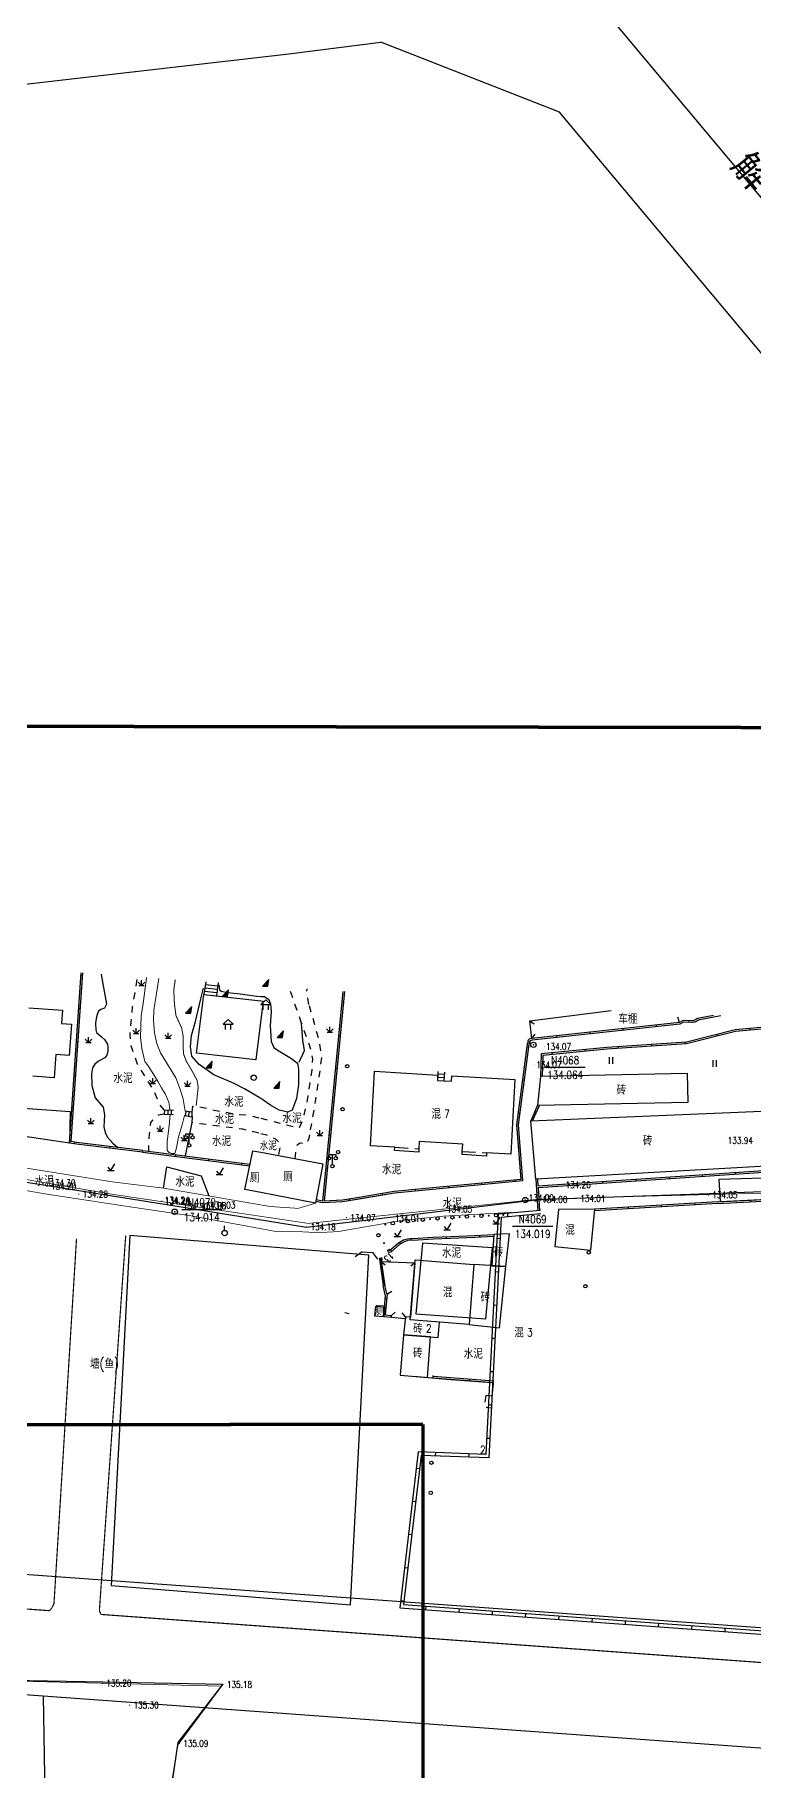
# Model space of a CAD drawing. Extents: x 529262 to 576451, y 2694391 to 2717535.
# Drawn here: x 566081.1 to 566188.9, y 2710121.1 to 2710381.3 of the extents above; entities that cross this region are included whole.
import ezdxf
from ezdxf.enums import TextEntityAlignment as Align
from ezdxf.xclip import XClip

# ---------------------------------------------------------------- set-up
doc = ezdxf.new("R2010")
doc.units = 0
doc.header["$XCLIPFRAME"] = 0
for name, pattern in [('X0', [4, 3, -1]), ('X2', [10, 8, -2]), ('X3', [5, 4, -1]), ('X5', [3, 2, -1]), ('X6', [2, 1, -1])]:
    doc.linetypes.add(name, pattern=pattern)
for name, color, linetype in [('a红线图', 1, 'Continuous'), ('DLDW', 8, 'Continuous'), ('DLSS', 4, 'Continuous'), ('DMTZ', 8, 'Continuous'), ('GCD', 8, 'Continuous'), ('JMD', 8, 'Continuous'), ('KZD', 8, 'Continuous'), ('PP-COM', 7, 'Continuous'), ('RD-中线', 40, 'Continuous'), ('RD-红线', 7, 'Continuous'), ('RD-路名', 7, 'Continuous'), ('ZBTZ', 8, 'Continuous'), ('ZJ', 7, 'Continuous'), ('污水管径标注_W10-', 202, 'Continuous')]:
    doc.layers.add(name, color=color, linetype=linetype)
doc.layers.add('SXSS', color=5, linetype='Continuous', lineweight=0)
doc.styles.add('HZ', font='rs.shx', dxfattribs={"width": 0.8, "bigfont": 'hztxt.shx'})
doc.styles.add('romanc', font='romanc.shx', dxfattribs={"width": 0.8})
doc.styles.add('黑体', font='simhei.ttf')
doc.linetypes.add('10421', pattern='A,2,[150,AAA.SHX,S=0.5,R=0,X=0,Y=0.5],1e-11', length=2)
doc.linetypes.add('10422', pattern='A,0.75,[150,AAA.SHX,S=0.5,R=0,X=0,Y=0.5],1.5,[177,AAA.SHX,S=1,R=0,X=0,Y=0.4],0.75', length=3)
doc.linetypes.add('1161', pattern='A,0,[149,AAA.SHX,S=0.15,R=0,X=0,Y=0],-1.6', length=1.6)

# ---------------------------------------------------------------- blocks, each defined once
blk = doc.blocks.new('A$C19FD0107')
at = {"layer": 'RD-中线', "color": 8}
blk.add_lwpolyline([(-4615.53, 15735.43), (-4686.29, 15821.14, 0.001837), (-4687.7, 15822.84), (-4840.2, 16004.84)], format="xyb", dxfattribs=at)
at = {"layer": 'RD-中线', "color": 8, "linetype": 'Continuous', "flags": 128}
for points in [[(-6335.34, 15847.56, -0.022733), (-6280.83, 15846.02), (-5863.74, 15815.18, 0.013451), (-5702.53, 15807.61), (-5575.3, 15805.07, -0.027271), (-5520.95, 15801.01, -0.00117), (-5519.09, 15800.76), (-5286.59, 15769.48, 0.015336), (-5256.09, 15766.32), (-4915.64, 15741.63)], [(-4915.64, 15741.63), (-4680.01, 15724.54, -0.06919), (-4464.53, 15678.48), (-4107.28, 15548.59, 0.074087), (-4020.64, 15530.95), (-3764.95, 15517.41)], [(-4490.73, 14139.44, 0), (-4490.29, 14139.42)], [(-3818.25, 14086.17, 0), (-3817.74, 14086.17)]]:
    blk.add_lwpolyline(points, format="xyb", dxfattribs=at)
at = {"layer": 'RD-中线', "color": 8, "flags": 128}
blk.add_lwpolyline([(-4915.64, 15741.63), (-4910.45, 15430.53)], dxfattribs=at)
at = {"layer": 'RD-红线', "color": 8}
blk.add_lwpolyline([(-5243.86, 15948.21), (-5165.02, 15956.7), (-5034.74, 15970.76), (-4966.39, 15978.09), (-4924.91, 15982.56), (-4878.77, 15987.87), (-4864.97, 15989.61)], dxfattribs=at)
for points in [[(-4838.21, 15979.12), (-4864.97, 15989.61, 0.255128)], [(-4650.3, 15753.99), (-4675.61, 15784.64), (-4697.86, 15811.6, 0.001837), (-4699.2, 15813.21), (-4838.21, 15979.12)]]:
    blk.add_lwpolyline(points, format="xyb", dxfattribs=at)
at = {"layer": 'RD-红线', "color": 8, "flags": 128}
blk.add_lwpolyline([(-5250.33, 15783.95), (-4657.05, 15740.92)], dxfattribs=at)
blk = doc.blocks.new('GC200')
at = {"linetype": 'Continuous', "const_width": 0.2, "flags": 128}
blk.add_lwpolyline([(-0.1, 0, 1), (0.1, 0, 1)], format="xyb", close=True, dxfattribs=at)
blk = doc.blocks.new('gc201')
blk.add_lwpolyline([(-0.8, 0), (0.8, 0), (1.06, 2)], close=True)
blk.add_solid([(-0.8, 0), (0.8, 0), (1.06, 2)])
blk = doc.blocks.new('gc097')
at = {"color": 8}
for p, q in [((-1, 2.9), (-1, 3.5)), ((-1, 3.5), (1, 3.5)), ((0, 0.5), (0, 3.5)), ((1, 3.5), (1, 2.9))]:
    blk.add_line(p, q, dxfattribs=at)
for centre in [(-1, 2.4), (0, 0), (1, 2.4)]:
    blk.add_circle(centre, 0.5, dxfattribs=at)
blk = doc.blocks.new('gc122')
at = {"color": 8}
blk.add_circle((0, 0), 0.8, dxfattribs=at)
blk = doc.blocks.new('gc100')
for p, q in [((0, 3), (-1.5, 1.6)), ((-1.5, 1.6), (1.5, 1.6)), ((-0.8, 0), (-0.8, 1.6)), ((0, 3), (1.5, 1.6)), ((0.8, 0), (0.8, 1.6))]:
    blk.add_line(p, q)
blk = doc.blocks.new('gc123')
at = {"color": 8}
for p, q in [((-1, 0), (1, 0)), ((0, 0), (-0.8, 1)), ((0, 0), (1.2, 2))]:
    blk.add_line(p, q, dxfattribs=at)
blk = doc.blocks.new('gc125')
at = {"color": 8}
blk.add_line((0, 0.8), (0, 2.2), dxfattribs=at)
blk.add_circle((0, 0), 0.8, dxfattribs=at)
blk = doc.blocks.new('gc124')
at = {"color": 8}
for p, q in [((-1, 1), (0, 0)), ((-0.8, 0), (0.8, 0)), ((0, 0), (0, 1.6)), ((0, 0), (1, 1))]:
    blk.add_line(p, q, dxfattribs=at)
blk = doc.blocks.new('gc170')
at = {"color": 8, "linetype": 'Continuous'}
blk.add_circle((0, 0), 0.5, dxfattribs=at)
blk = doc.blocks.new('gc002')
at = {"color": 8, "const_width": 1}
blk.add_lwpolyline([(-0.5, 0), (0.5, 0)], dxfattribs=at)
blk = doc.blocks.new('gc121')
at = {"color": 8}
for p, q in [((-0.5, -1), (-0.5, 1)), ((0.5, -1), (0.5, 1))]:
    blk.add_line(p, q, dxfattribs=at)
blk = doc.blocks.new('gc117')
at = {"color": 8}
blk.add_circle((0, 0), 0.8, dxfattribs=at)
blk.add_point((0, 0), dxfattribs=at)

msp = doc.modelspace()

# ---------------------------------------------------------------- linework, layer by layer
at = {"const_width": 0.5}
for points in [[(565672.321, 2710278.301), (565672.585, 2709559.658), (565998.518, 2709559.806), (565998.431, 2709633.053), (566244.06, 2709633.048), (566244.009, 2710277.359), (565672.321, 2710278.301)], [(566139.325, 2710172.956), (565986.518, 2710172.842), (565986.681, 2709601.261), (566518.586, 2709601.552), (566518.485, 2709673.527), (566764.333, 2709673.513), (566764.12, 2710112.127), (566139.363, 2710109.398), (566139.316, 2710172.956)]]:
    msp.add_lwpolyline(points, dxfattribs=at)
at = {"layer": 'a红线图', "color": 8, "linetype": 'Continuous', "lineweight": 0, "const_width": 0.1, "elevation": 1, "flags": 128}
msp.add_lwpolyline([(566000.908, 2710136.495), (566004.142, 2710168.333), (565999.754, 2710195.167), (565987.232, 2710226.233), (565993.544, 2710226.136), (566014.189, 2710221.915), (566053.548, 2710214.159), (566092.868, 2710207.435), (566122.131, 2710203.09), (566156.665, 2710206.72), (566172.43, 2710207.167), (566212.383, 2710208.175)], dxfattribs=at)
msp.add_lwpolyline([(566000.908, 2710136.495), (566004.142, 2710168.333), (565999.754, 2710195.167), (565987.232, 2710226.233), (565993.544, 2710226.136), (566014.189, 2710221.915), (566053.548, 2710214.159), (566092.868, 2710207.435), (566122.131, 2710203.09), (566156.665, 2710206.72), (566172.43, 2710207.167), (566212.383, 2710208.175)], dxfattribs=at)
at = {"layer": 'a红线图', "color": 8, "linetype": 'Continuous', "lineweight": 0, "flags": 128}
msp.add_lwpolyline([(566002.192, 2710136.326), (566109.082, 2710133.706), (566102.533, 2710124.92), (566100.925, 2710114.792), (566103.162, 2710098.867), (566102.215, 2710078.564), (566102.717, 2710046.58), (566103.542, 2710024.38), (566098.749, 2709996.517), (566091.062, 2709979.95), (566088.689, 2709969.605), (566093.614, 2709951.357), (566100.107, 2709923.223), (566100.107, 2709923.223), (566100.107, 2709923.223), (566095.932, 2709922.206), (566095.932, 2709922.206), (566081.847, 2709912.554), (566085.668, 2709714.381)], dxfattribs=at)
msp.add_lwpolyline([(566002.192, 2710136.326), (566109.082, 2710133.706), (566102.533, 2710124.92), (566100.925, 2710114.792), (566103.162, 2710098.867), (566102.215, 2710078.564), (566102.717, 2710046.58), (566103.542, 2710024.38), (566098.749, 2709996.517), (566091.062, 2709979.95), (566088.689, 2709969.605), (566093.614, 2709951.357), (566100.107, 2709923.223), (566100.107, 2709923.223), (566100.107, 2709923.223), (566095.932, 2709922.206), (566095.932, 2709922.206), (566081.847, 2709912.554), (566085.668, 2709714.381)], dxfattribs=at)
at = {"layer": 'DLDW', "color": 252, "linetype": 'Continuous', "elevation": 141.241, "flags": 128}
for points in [[(566114.998, 2710233.656), (566114.256, 2710227.615), (566105.374, 2710228.611), (566106.457, 2710237.434), (566114.998, 2710236.476)], [(566114.998, 2710236.476), (566115.339, 2710236.438), (566114.998, 2710233.656)]]:
    msp.add_lwpolyline(points, dxfattribs=at)
at = {"layer": 'DLDW', "color": 252, "linetype": 'Continuous', "flags": 128}
for points in [[(566114.998, 2710207.705), (566112.62, 2710208.162), (566113.784, 2710213.979), (566114.998, 2710213.752)], [(566114.998, 2710213.752), (566124.301, 2710212.008), (566123.217, 2710206.124), (566114.998, 2710207.705)]]:
    msp.add_lwpolyline(points, dxfattribs=at)
msp.add_lwpolyline([(566133.451, 2710189.077), (566132.123, 2710189.19), (566132.249, 2710190.684), (566133.578, 2710190.572)], close=True, dxfattribs=at)
at = {"layer": 'DLSS', "linetype": 'Continuous'}
for p, q in [((566130.2, 2710198.833), (566129.154, 2710198.094)), ((566130.2, 2710198.833), (566131.732, 2710198.735)), ((566131.732, 2710198.735), (566132.521, 2710197.727))]:
    msp.add_line(p, q, dxfattribs=at)
at = {"layer": 'DLSS', "linetype": 'X6', "flags": 128}
for points in [[(566100.578, 2710220.067), (566099.85, 2710220.904), (566098.873, 2710223.239), (566097.834, 2710224.818), (566096.997, 2710226.147), (566096.513, 2710226.973), (566095.549, 2710229.695), (566095.397, 2710231.367), (566095.776, 2710235.614), (566096.313, 2710238.565), (566096.445, 2710239.666), (566096.411, 2710240.072)], [(566100.519, 2710219.485), (566099.654, 2710219.342), (566098.99, 2710218.869), (566098.446, 2710218.23), (566098.256, 2710216.48), (566098.138, 2710214.8), (566098.158, 2710213.918)], [(566120.167, 2710212.783), (566120.361, 2710214.533), (566120.523, 2710214.921), (566120.902, 2710215.184), (566121.62, 2710215.102), (566121.94, 2710215.145), (566122.236, 2710215.866), (566122.464, 2710217.107)]]:
    msp.add_lwpolyline(points, dxfattribs=at)
at = {"layer": 'DLSS', "linetype": 'X3', "const_width": 0.15, "elevation": 133.783, "flags": 128}
msp.add_lwpolyline([(566102.175, 2710239.662), (566101.953, 2710238.115), (566102.043, 2710235.999), (566102.287, 2710234.216), (566103.135, 2710232.385), (566103.352, 2710231.199), (566103.389, 2710228.572), (566103.822, 2710227.419), (566104.719, 2710225.899), (566105.454, 2710224.529), (566105.61, 2710223.54), (566105.311, 2710220.726)], dxfattribs=at)
at = {"layer": 'DLSS', "linetype": 'X6', "flags": 128}
for points, elevation in [([(566121.116, 2710233.135), (566119.561, 2710237.594), (566119.211, 2710238.45)], 134.081), ([(566122.227, 2710235.94), (566121.929, 2710237.909), (566121.947, 2710238.256)], 134.128), ([(566122.464, 2710217.107), (566122.957, 2710219.826), (566123.402, 2710222.568), (566123.904, 2710225.967), (566124.156, 2710228.186), (566123.805, 2710230.319), (566122.694, 2710234.375), (566122.227, 2710235.94)], 133.988), ([(566114.998, 2710218.867), (566120.772, 2710217.407), (566121.398, 2710218.874), (566122.014, 2710221.56), (566122.697, 2710226.057), (566122.782, 2710227.738), (566122.559, 2710229.071), (566121.116, 2710233.135)], 133.775), ([(566104.7, 2710219.084), (566104.672, 2710218.241), (566112.272, 2710217.259), (566114.998, 2710216.594)], 133.731), ([(566104.719, 2710219.755), (566104.818, 2710220.674), (566105.311, 2710220.726), (566108.014, 2710220.09), (566109.674, 2710219.779), (566111.3, 2710219.465), (566113.261, 2710219.306), (566114.998, 2710218.867)], 133.775), ([(566114.998, 2710216.594), (566115.873, 2710216.381), (566117.187, 2710215.777), (566117.769, 2710215.263), (566117.876, 2710214.66), (566117.648, 2710213.255)], 133.731)]:
    msp.add_lwpolyline(points, dxfattribs=dict(at, elevation=elevation))
at = {"layer": 'DLSS', "linetype": 'X2', "const_width": 0.1, "elevation": 134.075, "flags": 128}
for points in [[(566100.418, 2710208.374), (566092.798, 2710209.313), (566073.486, 2710212.391), (566045.519, 2710217.739)], [(566100.418, 2710208.374), (566107.215, 2710207.207), (566114.998, 2710205.866)], [(566114.998, 2710205.866), (566116.459, 2710205.614), (566120.593, 2710205.344), (566123.217, 2710206.124)]]:
    msp.add_lwpolyline(points, dxfattribs=at)
at = {"layer": 'DLSS', "linetype": 'Continuous', "flags": 128}
for points, const_width, elevation in [([(566114.998, 2710202.296), (566112.236, 2710202.809), (566104.603, 2710204.212), (566094.47, 2710205.714), (566082.773, 2710207.498), (566074.953, 2710208.851), (566060.57, 2710211.214)], 0.1, 133.979), ([(566130.192, 2710202.491), (566133.887, 2710203.131), (566135.991, 2710203.518), (566142.431, 2710204.178), (566152.635, 2710204.743)], 0.1, 133.895), ([(566130.192, 2710202.491), (566126.629, 2710201.865), (566123.564, 2710201.703), (566121.179, 2710201.832), (566117.062, 2710201.912), (566114.998, 2710202.296)], 0.1, 133.979), ([(566091.013, 2710144.453), (566296.997, 2710129.457)], 0.175, 135.402)]:
    msp.add_lwpolyline(points, dxfattribs=dict(at, const_width=const_width, elevation=elevation))
at = {"layer": 'DLSS', "linetype": 'X0', "const_width": 0.175, "flags": 128}
for points in [[(566083.268, 2710145.017), (566083.633, 2710145.395), (566083.981, 2710146.077), (566087.36, 2710200.805)], [(566091.013, 2710144.453), (566090.791, 2710145.031), (566094.737, 2710201.263)]]:
    msp.add_lwpolyline(points, dxfattribs=at)
at = {"layer": 'DLSS', "linetype": 'X0', "const_width": 0.175, "elevation": 135.402, "flags": 128}
msp.add_lwpolyline([(566002.393, 2710154.909), (566004.373, 2710150.761), (566083.268, 2710145.017)], dxfattribs=at)
at = {"layer": 'DMTZ', "linetype": '10422', "flags": 128}
for points, elevation in [([(566091.056, 2710240.427), (566091.869, 2710235.972), (566091.535, 2710235.377), (566091.027, 2710235.181), (566090.654, 2710234.903), (566090.404, 2710234.281), (566090.24, 2710233.511), (566090.221, 2710233.126), (566090.259, 2710232.128), (566090.375, 2710231.699), (566091.12, 2710231.079), (566091.546, 2710230.652), (566091.99, 2710229.976), (566092.062, 2710229.486), (566092.035, 2710228.849), (566091.922, 2710228.327), (566091.614, 2710227.913), (566090.68, 2710227.402), (566090.12, 2710226.953), (566089.77, 2710226.414), (566089.603, 2710225.537), (566089.641, 2710223.79), (566090.164, 2710221.925), (566091.37, 2710220.505), (566091.567, 2710219.373), (566091.459, 2710217.585), (566091.638, 2710216.736), (566091.978, 2710216.06), (566092.784, 2710215.132), (566093.543, 2710214.482)], 134.488), ([(566091.045, 2710240.453), (566091.056, 2710240.427)], 134.502), ([(566149.725, 2710177.148), (566149.93, 2710179.094), (566149.748, 2710179.166), (566148.28, 2710179.285), (566142.866, 2710179.701), (566137.958, 2710180.11)], 133.679)]:
    msp.add_lwpolyline(points, dxfattribs=dict(at, elevation=elevation))
at = {"layer": 'DMTZ', "linetype": '10422'}
for points in [[(566114.998, 2710221.812), (566112.536, 2710223.294), (566111.007, 2710224.057), (566107.95, 2710225.355), (566105.734, 2710226.92), (566104.661, 2710228.192), (566104.47, 2710229.566), (566104.623, 2710231.284), (566105.196, 2710233.384), (566106.007, 2710236.758), (566106.407, 2710238.386)], [(566108.717, 2710238.867), (566108.815, 2710238.129), (566109.076, 2710237.901), (566110.004, 2710237.734), (566111.925, 2710237.512), (566114.409, 2710237.168), (566114.998, 2710237.129)], [(566114.998, 2710237.129), (566115.555, 2710237.092), (566116.205, 2710236.672), (566116.473, 2710235.985), (566116.551, 2710234.868), (566116.398, 2710232.692), (566116.551, 2710230.363), (566116.971, 2710229.485), (566117.621, 2710229.027), (566119.606, 2710227.836), (566120.523, 2710227.111), (566120.638, 2710226.233), (566120.638, 2710223.943), (566120.332, 2710221.843), (566119.682, 2710220.049), (566119.033, 2710219.782), (566117.772, 2710220.049), (566116.472, 2710220.812), (566115.326, 2710221.614), (566114.998, 2710221.812)]]:
    msp.add_lwpolyline(points, dxfattribs=at)
at = {"layer": 'DMTZ', "linetype": '10422', "flags": 128}
msp.add_lwpolyline([(566184.025, 2710234.213), (566180.625, 2710233.56), (566180.52, 2710233.517), (566180.402, 2710233.437), (566180.26, 2710233.341), (566180.225, 2710233.318), (566180.095, 2710233.287), (566179.95, 2710233.252), (566179.772, 2710233.21), (566179.745, 2710233.208), (566179.591, 2710233.216), (566178.424, 2710233.269), (566177.873, 2710232.987), (566155.706, 2710230.573), (566155.383, 2710230.472), (566155.35, 2710230.445), (566155.37, 2710230.37), (566155.222, 2710229.913), (566153.608, 2710217.853), (566154.262, 2710209.47), (566135.06, 2710207.643), (566127.256, 2710206.312), (566124.243, 2710206.178), (566123.26, 2710206.359)], dxfattribs=at)
at = {"layer": 'JMD', "linetype": 'Continuous'}
for p, q in [((566088.293, 2710240.289), (566088.044, 2710240.306)), ((566106.74, 2710239.337), (566106.457, 2710237.434)), ((566106.457, 2710237.434), (566108.409, 2710237.215)), ((566106.53, 2710237.929), (566108.475, 2710237.719)), ((566106.604, 2710238.423), (566108.542, 2710238.223)), ((566106.677, 2710238.918), (566108.609, 2710238.727)), ((566108.409, 2710237.215), (566108.671, 2710239.2)), ((566087.95, 2710235.301), (566087.7, 2710235.318)), ((566127.133, 2710236.291), (566127.382, 2710236.267)), ((566155.365, 2710233.491), (566155.992, 2710232.995)), ((566155.655, 2710230.819), (566156.156, 2710231.443)), ((566164.346, 2710231.766), (566164.373, 2710231.517)), ((566169.317, 2710232.307), (566169.344, 2710232.058)), ((566174.287, 2710232.848), (566174.314, 2710232.6)), ((566177.801, 2710233.231), (566177.571, 2710233.997)), ((566179.195, 2710233.484), (566179.184, 2710233.234)), ((566183.447, 2710231.433), (566183.509, 2710231.19)), ((566188.353, 2710232.315), (566188.376, 2710232.066)), ((566087.606, 2710230.313), (566087.357, 2710230.33)), ((566126.654, 2710231.314), (566126.903, 2710231.29)), ((566154.924, 2710229.567), (566155.172, 2710229.534)), ((566159.375, 2710231.224), (566159.402, 2710230.976)), ((566163.635, 2710229.139), (566163.659, 2710228.89)), ((566168.616, 2710229.57), (566168.633, 2710229.321)), ((566173.604, 2710229.911), (566173.622, 2710229.661)), ((566178.593, 2710230.251), (566178.61, 2710230.002)), ((566126.176, 2710226.337), (566126.424, 2710226.313)), ((566158.658, 2710228.659), (566158.682, 2710228.41)), ((566087.263, 2710225.324), (566087.013, 2710225.342)), ((566141.576, 2710225.853), (566141.498, 2710224.535)), ((566141.498, 2710224.535), (566142.517, 2710224.475)), ((566141.527, 2710225.034), (566142.547, 2710224.974)), ((566141.557, 2710225.534), (566142.577, 2710225.473)), ((566142.517, 2710224.475), (566142.596, 2710225.792)), ((566154.261, 2710224.611), (566154.508, 2710224.578)), ((566125.697, 2710221.36), (566125.946, 2710221.336)), ((566086.919, 2710220.336), (566086.67, 2710220.353)), ((566100.578, 2710220.067), (566100.519, 2710219.485)), ((566100.519, 2710219.485), (566101.893, 2710219.432)), ((566101.916, 2710220.015), (566100.578, 2710220.067)), ((566101.077, 2710220.048), (566101.032, 2710219.465)), ((566101.577, 2710220.028), (566101.545, 2710219.445)), ((566103.559, 2710219.248), (566104.7, 2710219.084)), ((566104.719, 2710219.755), (566103.654, 2710219.908)), ((566103.71, 2710219.226), (566103.795, 2710219.888)), ((566104.205, 2710219.155), (566104.257, 2710219.821)), ((566104.7, 2710219.084), (566104.719, 2710219.755)), ((566153.597, 2710219.655), (566153.845, 2710219.622)), ((566156.102, 2710219.876), (566156.331, 2710219.776)), ((566125.218, 2710216.383), (566125.467, 2710216.359)), ((566087.057, 2710215.28), (566087.023, 2710215.033)), ((566092.342, 2710214.629), (566092.311, 2710214.381)), ((566097.305, 2710214.022), (566097.275, 2710213.774)), ((566102.234, 2710213.14), (566102.266, 2710213.388)), ((566153.605, 2710214.681), (566153.854, 2710214.7)), ((566107.194, 2710212.506), (566107.226, 2710212.754)), ((566112.153, 2710211.872), (566112.185, 2710212.12)), ((566124.739, 2710211.406), (566124.988, 2710211.382)), ((566186.266, 2710210.489), (566186.25, 2710210.738)), ((566138.159, 2710208.189), (566138.183, 2710207.94)), ((566143.137, 2710208.663), (566143.161, 2710208.414)), ((566148.114, 2710209.137), (566148.138, 2710208.888)), ((566153.092, 2710209.61), (566153.116, 2710209.361)), ((566161.322, 2710208.814), (566161.306, 2710209.063)), ((566166.311, 2710209.149), (566166.294, 2710209.398)), ((566171.3, 2710209.484), (566171.283, 2710209.733)), ((566176.289, 2710209.819), (566176.272, 2710210.068)), ((566181.277, 2710210.154), (566181.261, 2710210.403)), ((566128.273, 2710206.73), (566128.313, 2710206.483)), ((566133.201, 2710207.573), (566133.244, 2710207.327)), ((566156.374, 2710207.79), (566156.624, 2710207.805)), ((566170.085, 2710205.511), (566170.101, 2710205.261)), ((566175.076, 2710205.817), (566175.091, 2710205.567)), ((566180.067, 2710206.122), (566180.082, 2710205.873)), ((566188.523, 2710206.319, 135.131), (566188.511, 2710206.569, 135.131)), ((566151.982, 2710204.585), (566152.028, 2710204.087)), ((566135.837, 2710200.22), (566135.97, 2710200.008)), ((566137.507, 2710200.794), (566137.53, 2710200.545)), ((566142.846, 2710200.849), (566142.835, 2710201.099)), ((566147.841, 2710201.079), (566147.83, 2710201.328)), ((566150.4, 2710200.867), (566150.899, 2710200.841)), ((566133.007, 2710196.134), (566133.255, 2710196.169)), ((566133.08, 2710197.4), (566133.673, 2710196.864)), ((566138.108, 2710197.197), (566137.51, 2710196.666)), ((566150.144, 2710195.873), (566150.643, 2710195.848)), ((566133.993, 2710192.508), (566134.673, 2710192.929)), ((566133.928, 2710191.739), (566133.678, 2710191.76)), ((566149.888, 2710190.88), (566150.387, 2710190.854)), ((566134.559, 2710189.242), (566134.539, 2710188.993)), ((566134.559, 2710189.242), (566135.166, 2710189.762)), ((566136.726, 2710189.072), (566136.218, 2710189.69)), ((566149.632, 2710185.886), (566150.131, 2710185.861)), ((566140.84, 2710179.848, 186.696), (566140.875, 2710180.297, -53.342)), ((566146.306, 2710179.519), (566146.325, 2710179.768)), ((566149.376, 2710180.893), (566149.875, 2710180.867)), ((566149.119, 2710175.899), (566149.619, 2710175.874)), ((566148.863, 2710170.906), (566149.363, 2710170.88)), ((566138.344, 2710166.411), (566138.841, 2710166.353)), ((566141.197, 2710168.732), (566141.178, 2710168.232)), ((566146.193, 2710168.549), (566146.175, 2710168.049)), ((566137.757, 2710161.446), (566138.254, 2710161.387)), ((566137.171, 2710156.481), (566137.667, 2710156.422)), ((566136.584, 2710151.515), (566137.08, 2710151.456)), ((566135.997, 2710146.55), (566136.493, 2710146.491)), ((566139.763, 2710145.177), (566139.799, 2710145.676)), ((566144.749, 2710144.813), (566144.786, 2710145.311)), ((566149.736, 2710144.448), (566149.772, 2710144.947)), ((566154.723, 2710144.084), (566154.759, 2710144.583)), ((566159.709, 2710143.719), (566159.746, 2710144.218)), ((566164.696, 2710143.355), (566164.733, 2710143.854)), ((566169.683, 2710142.99), (566169.719, 2710143.489)), ((566174.669, 2710142.626), (566174.706, 2710143.125)), ((566179.656, 2710142.261), (566179.693, 2710142.76)), ((566184.643, 2710141.897), (566184.679, 2710142.396))]:
    msp.add_line(p, q, dxfattribs=at)
at = {"layer": 'JMD', "linetype": 'Continuous', "flags": 128}
for points in [[(566086.31, 2710215.133), (566088.068, 2710240.665)], [(566086.576, 2710215.348), (566088.318, 2710240.647)], [(566127.285, 2710237.876), (566124.261, 2710206.429)], [(566127.535, 2710237.859), (566124.513, 2710206.44)], [(566080.203, 2710235.413), (566085.248, 2710235.058), (566085.107, 2710233.055), (566086.593, 2710232.951), (566086.264, 2710228.272), (566084.275, 2710228.412), (566084.029, 2710224.92), (566080.816, 2710225.165)], [(566180.56, 2710233.802), (566180.427, 2710233.756), (566180.123, 2710233.55), (566179.738, 2710233.459), (566178.37, 2710233.522), (566177.801, 2710233.231), (566155.655, 2710230.819), (566155.263, 2710230.696), (566155.069, 2710230.539), (566155.11, 2710230.378), (566154.978, 2710229.968)], [(566180.625, 2710233.56), (566180.54, 2710233.531), (566180.225, 2710233.318), (566179.761, 2710233.208), (566178.424, 2710233.269), (566177.873, 2710232.987), (566155.706, 2710230.573), (566155.383, 2710230.472), (566155.35, 2710230.445), (566155.37, 2710230.37), (566155.222, 2710229.913)], [(566196.387, 2710233.671), (566196.031, 2710233.57), (566195.836, 2710233.416), (566195.433, 2710232.954), (566186.155, 2710232.117), (566178.839, 2710230.268), (566166.881, 2710229.452), (566157.038, 2710228.503), (566156.961, 2710225.132)], [(566196.424, 2710233.422), (566196.147, 2710233.343), (566196.009, 2710233.234), (566195.555, 2710232.714), (566186.197, 2710231.87), (566178.878, 2710230.02), (566166.901, 2710229.203), (566157.283, 2710228.275), (566157.211, 2710225.126)], [(566154.978, 2710229.968), (566153.357, 2710217.86), (566153.994, 2710209.696)], [(566155.222, 2710229.913), (566153.608, 2710217.853), (566154.262, 2710209.47)], [(566156.509, 2710220.802), (566155.492, 2710218.488)], [(566156.738, 2710220.701), (566155.776, 2710218.513)], [(566087.344, 2710214.987), (566086.31, 2710215.133)], [(566087.379, 2710215.235), (566086.576, 2710215.348)], [(566097.275, 2710213.774), (566087.348, 2710214.987)], [(566097.305, 2710214.022), (566087.379, 2710215.235)], [(566097.275, 2710213.774), (566113.332, 2710211.721)], [(566097.306, 2710214.022), (566113.364, 2710211.969)], [(566156.568, 2710208.745), (566203.651, 2710211.906)], [(566156.583, 2710208.496), (566203.662, 2710211.657)], [(566154.262, 2710209.47), (566135.06, 2710207.643), (566129.474, 2710206.67), (566127.256, 2710206.312), (566124.243, 2710206.178), (566123.26, 2710206.359)], [(566153.994, 2710209.696), (566135.027, 2710207.891), (566129.433, 2710206.917), (566127.231, 2710206.561), (566124.513, 2710206.44)], [(566156.261, 2710209.725), (566156.539, 2710204.974)], [(566156.51, 2710209.74), (566156.568, 2710208.745)], [(566156.583, 2710208.496), (566156.789, 2710204.989)], [(566124.261, 2710206.429), (566123.305, 2710206.605)], [(566183.532, 2710206.084), (566165.07, 2710204.953)], [(566183.517, 2710206.334), (566165.095, 2710205.205)], [(566156.962, 2710205.037), (566150.584, 2710204.458), (566148.738, 2710168.455), (566138.63, 2710168.826), (566135.868, 2710145.462), (566358.836, 2710129.165), (566337.37, 2710155.949)], [(566157.007, 2710204.539), (566151.061, 2710203.999), (566149.212, 2710167.938), (566139.072, 2710168.309), (566136.426, 2710145.922), (566357.729, 2710129.747), (566336.98, 2710155.636)], [(566137.021, 2710200.749), (566136.393, 2710200.568), (566135.674, 2710200.118), (566134.325, 2710198.971)], [(566137.067, 2710200.502), (566136.496, 2710200.338), (566135.822, 2710199.916), (566134.487, 2710198.781)], [(566137.831, 2710200.824), (566137.021, 2710200.749)], [(566137.854, 2710200.575), (566137.067, 2710200.502)], [(566137.831, 2710200.824), (566140.822, 2710201.013), (566143.499, 2710201.128), (566147.101, 2710201.296), (566149.977, 2710201.424)], [(566137.854, 2710200.575), (566140.836, 2710200.763), (566143.511, 2710200.878), (566147.113, 2710201.046), (566149.961, 2710201.173)], [(566132.783, 2710197.717), (566133.344, 2710193.76)], [(566133.03, 2710197.752), (566133.592, 2710193.795)], [(566134.539, 2710188.993), (566133.451, 2710189.077), (566133.728, 2710192.344), (566133.677, 2710192.365), (566133.344, 2710193.76)], [(566134.559, 2710189.242), (566133.722, 2710189.307), (566133.993, 2710192.508), (566133.89, 2710192.549), (566133.588, 2710193.818)], [(566140.848, 2710179.948), (566149.945, 2710179.233)], [(566140.867, 2710180.197), (566149.964, 2710179.482)]]:
    msp.add_lwpolyline(points, dxfattribs=at)
for points, elevation in [([(566182.891, 2710234.25), (566180.56, 2710233.802), (566180.427, 2710233.756), (566180.123, 2710233.55), (566179.738, 2710233.459), (566178.37, 2710233.522), (566177.801, 2710233.231), (566155.655, 2710230.819), (566155.365, 2710233.491), (566167.54, 2710235.014)], 135.072), ([(566182.891, 2710234.25), (566180.56, 2710233.802)], 135.093), ([(566184.025, 2710234.213), (566180.625, 2710233.56)], 135.093), ([(566183.517, 2710206.334), (566189.3, 2710206.606), (566194.475, 2710206.861), (566212.718, 2710208.022), (566216.308, 2710208.224), (566226.439, 2710207.605), (566230.128, 2710207.766), (566235.478, 2710207.792), (566235.562, 2710206.864), (566244.357, 2710206.694), (566247.685, 2710206.63)], 135.131), ([(566183.529, 2710206.084), (566189.312, 2710206.356), (566194.489, 2710206.611), (566212.733, 2710207.772), (566216.308, 2710207.974), (566226.437, 2710207.355), (566230.134, 2710207.516), (566235.25, 2710207.541), (566235.333, 2710206.618), (566244.353, 2710206.444), (566247.93, 2710206.375)], 135.131)]:
    msp.add_lwpolyline(points, dxfattribs=dict(at, elevation=elevation))
for points, elevation in [([(566131.433, 2710214.715), (566132.078, 2710225.902), (566141.546, 2710225.34), (566141.498, 2710224.535), (566143.61, 2710224.41), (566143.659, 2710225.225), (566153.127, 2710224.648), (566152.487, 2710213.496), (566148.865, 2710213.677), (566148.835, 2710213.169), (566145.201, 2710213.431), (566145.228, 2710213.893), (566145.294, 2710214.991), (566138.78, 2710215.379), (566138.714, 2710214.281), (566138.714, 2710214.281), (566138.685, 2710213.786), (566135.072, 2710214.017), (566135.1, 2710214.497)], 135.214), ([(566156.509, 2710220.802), (566179.11, 2710221.259), (566178.982, 2710225.545), (566156.961, 2710225.132)], 134.018), ([(566086.406, 2710219.865), (566086.31, 2710215.133), (566059.44, 2710219.133), (566059.666, 2710221.765)], 134.696), ([(566155.492, 2710218.488), (566193.767, 2710220.082), (566194.347, 2710211.881), (566156.261, 2710209.725)], 133.963), ([(566196.833, 2710210.091), (566183.728, 2710209.665), (566183.883, 2710206.351), (566197.008, 2710207.022)], 135.017), ([(566164.499, 2710199.079), (566165.095, 2710205.205), (566159.679, 2710205.16), (566159.08, 2710199.611)], 138.18), ([(566146.977, 2710196.924), (566146.263, 2710187.906), (566137.428, 2710188.605), (566138.142, 2710197.623)], 134.64), ([(566146.263, 2710187.906), (566150.809, 2710187.427), (566151.776, 2710196.603), (566146.977, 2710196.924)], 134.64), ([(566137.461, 2710189.014), (566136.726, 2710189.072), (566136.413, 2710186.382), (566141.628, 2710185.995), (566141.807, 2710188.259), (566137.428, 2710188.605)], 134.207), ([(566140.003, 2710180.005), (566140.454, 2710186.082), (566136.413, 2710186.382), (566135.925, 2710180.335)], 133.354)]:
    msp.add_lwpolyline(points, close=True, dxfattribs=dict(at, elevation=elevation))
at = {"layer": 'JMD', "linetype": 'X5', "flags": 128}
for points in [[(566135.1, 2710214.497), (566138.714, 2710214.281)], [(566145.228, 2710213.893), (566148.865, 2710213.677)], [(566149.728, 2710177.175), (566149.728, 2710177.175), (566148.731, 2710177.281), (566148.549, 2710175.557), (566149.546, 2710175.452)]]:
    msp.add_lwpolyline(points, dxfattribs=at)
at = {"layer": 'JMD', "linetype": 'Continuous', "flags": 128}
for points in [[(566149.977, 2710201.424), (566149.664, 2710196.744), (566151.776, 2710196.603), (566152.296, 2710201.527)], [(566139.238, 2710200.117), (566138.239, 2710189.516), (566148.754, 2710188.803), (566149.753, 2710199.404)], [(566133.08, 2710197.4), (566138.108, 2710197.197), (566137.461, 2710189.014), (566136.726, 2710189.072), (566136.694, 2710188.798), (566134.539, 2710188.993), (566134.559, 2710189.242), (566133.722, 2710189.307), (566133.993, 2710192.508), (566133.89, 2710192.549), (566133.588, 2710193.818)]]:
    msp.add_lwpolyline(points, close=True, dxfattribs=at)
at = {"layer": 'KZD', "linetype": 'Continuous'}
for p, q in [((566163.65, 2710226.451, 134.064), (566157.65, 2710226.451, 134.064)), ((566109.148, 2710205.124, 134.014), (566103.148, 2710205.124, 134.014)), ((566158.78, 2710202.604, 134.019), (566152.78, 2710202.604, 134.019))]:
    msp.add_line(p, q, dxfattribs=at)
at = {"layer": 'SXSS', "color": 8, "linetype": 'Continuous', "flags": 128}
for points in [[(566097.833, 2710239.97), (566097.85, 2710239.881), (566097.295, 2710235.733), (566097.079, 2710234.252), (566096.972, 2710230.982), (566097.156, 2710229.341), (566097.618, 2710227.354), (566098.183, 2710226.571), (566099.613, 2710224.315), (566100.088, 2710223.411), (566100.088, 2710223.411), (566100.654, 2710222.53), (566101.208, 2710221.247), (566101.32, 2710220.657), (566101.356, 2710220.037)], [(566099.707, 2710239.837), (566099.328, 2710237.281), (566098.956, 2710235.041), (566098.902, 2710233.541), (566099.053, 2710231.668), (566099.428, 2710230.012), (566099.969, 2710228.678), (566102.234, 2710224.898), (566102.944, 2710223.081), (566103.374, 2710221.712), (566103.654, 2710219.908)]]:
    msp.add_lwpolyline(points, dxfattribs=at)
at = {"layer": 'SXSS', "color": 8, "linetype": 'Continuous', "elevation": 133.251, "flags": 128}
msp.add_lwpolyline([(566103.559, 2710219.248), (566103.196, 2710217.895), (566102.658, 2710216.093), (566102.333, 2710214.42), (566102.124, 2710213.593), (566101.719, 2710213.566), (566101.247, 2710213.7), (566100.953, 2710214.031), (566100.953, 2710215.378), (566101.27, 2710217.702), (566101.406, 2710219.451)], dxfattribs=at)
at = {"layer": 'ZBTZ', "linetype": '1161', "elevation": 134.238, "flags": 128}
msp.add_lwpolyline([(566120.77, 2710227.28), (566121.562, 2710229.009), (566121.284, 2710230.575), (566121.116, 2710233.135)], dxfattribs=at)
at = {"layer": 'ZBTZ', "linetype": '1161', "flags": 128}
for points in [[(566104.672, 2710218.241), (566103.674, 2710213.244)], [(566100.418, 2710208.374), (566100.886, 2710211.575), (566106.032, 2710210.237), (566107.215, 2710207.207)], [(566127.597, 2710189.736), (566128.244, 2710189.604)]]:
    msp.add_lwpolyline(points, dxfattribs=at)
msp.add_lwpolyline([(566095.332, 2710201.27), (566092.555, 2710148.811), (566128.432, 2710145.882), (566131.21, 2710198.341)], close=True, dxfattribs=at)
at = {"layer": '污水管径标注_W10-'}
for points in [[(566073.478, 2710210.272), (566082.99, 2710208.754), (566102.74, 2710205.602), (566121.866, 2710202.55), (566142.355, 2710204.979), (566156.623, 2710206.67), (566162.251, 2710206.873), (566182.238, 2710207.592), (566202.225, 2710208.311)], [(566100.983, 2710114.368), (566102.582, 2710125.251), (566109.286, 2710133.971), (566091.289, 2710134.274), (566069.292, 2710134.681)]]:
    msp.add_lwpolyline(points, dxfattribs=at)

# ---------------------------------------------------------------- block references
at = {"layer": 'DLDW', "color": 252, "linetype": 'Continuous', "xscale": 0.5, "yscale": 0.5, "zscale": 0.5}
for name, p in [('gc100', (566115.752, 2710235.095)), ('gc100', (566110.109, 2710232.16)), ('gc097', (566104.278, 2710214.787, 134.028)), ('gc097', (566125.731, 2710211.668, 134.905))]:
    msp.add_blockref(name, p, dxfattribs=at)
at = {"layer": 'DMTZ', "linetype": 'Continuous', "xscale": 0.5, "yscale": 0.5, "zscale": 0.5}
for p in [(566115.653, 2710238.682), (566109.607, 2710237.139), (566104.106, 2710234.604), (566117.866, 2710230.959, -0.018), (566107.193, 2710226.394, -134.146), (566117.334, 2710223.389)]:
    msp.add_blockref('gc201', p, dxfattribs=at)
at = {"layer": 'GCD', "linetype": 'Continuous'}
ref = msp.add_blockref('GC200', (566157.527, 2710229.596, 134.066), dxfattribs=dict(at, xscale=0.1999999999534339, yscale=0.1999999999534339, zscale=0.1999999999534339))
ref.add_attrib('height', '134.07', dxfattribs={"linetype": 'Continuous', "height": 1, "style": 'HZ', "width": 0.8}).set_placement((566157.767, 2710229.596, 134.066), align=Align.MIDDLE_LEFT)
ref = msp.add_blockref('GC200', (566156.086, 2710226.859, 134.067), dxfattribs=dict(at, xscale=0.1999999999534339, yscale=0.1999999999534339, zscale=0.1999999999534339))
ref.add_attrib('height', '134.07', dxfattribs={"linetype": 'Continuous', "height": 1, "style": 'HZ', "width": 0.8}).set_placement((566156.326, 2710226.859, 134.067), align=Align.MIDDLE_LEFT)
ref = msp.add_blockref('GC200', (566184.802, 2710215.531, 133.936), dxfattribs=dict(at, xscale=0.1999999999534339, yscale=0.1999999999534339, zscale=0.1999999999534339))
ref.add_attrib('height', '133.94', dxfattribs={"linetype": 'Continuous', "height": 1, "style": 'HZ', "width": 0.8}).set_placement((566185.042, 2710215.531, 133.936), align=Align.MIDDLE_LEFT)
ref = msp.add_blockref('GC200', (566082.924, 2710208.654, 134.2), dxfattribs=dict(at, xscale=0.5, yscale=0.5, zscale=0.5))
ref.add_attrib('height', '134.20', dxfattribs={"linetype": 'Continuous', "height": 1, "style": 'HZ', "width": 0.8}).set_placement((566083.524, 2710208.654, 134.2), align=Align.MIDDLE_LEFT)
ref = msp.add_blockref('GC200', (566083.178, 2710209.162, 134.3), dxfattribs=dict(at, xscale=0.1999999999534339, yscale=0.1999999999534339, zscale=0.1999999999534339))
ref.add_attrib('height', '134.30', dxfattribs={"linetype": 'Continuous', "height": 1, "style": 'HZ', "width": 0.8}).set_placement((566083.418, 2710209.162, 134.3), align=Align.MIDDLE_LEFT)
ref = msp.add_blockref('GC200', (566160.472, 2710208.874, 134.256), dxfattribs=dict(at, xscale=0.1999999999534339, yscale=0.1999999999534339, zscale=0.1999999999534339))
ref.add_attrib('height', '134.26', dxfattribs={"linetype": 'Continuous', "height": 1, "style": 'HZ', "width": 0.8}).set_placement((566160.712, 2710208.874, 134.256), align=Align.MIDDLE_LEFT)
ref = msp.add_blockref('GC200', (566087.699, 2710207.468, 134.283), dxfattribs=dict(at, xscale=0.5, yscale=0.5, zscale=0.5))
ref.add_attrib('height', '134.28', dxfattribs={"linetype": 'Continuous', "height": 1, "style": 'HZ', "width": 0.8}).set_placement((566088.299, 2710207.468, 134.283), align=Align.MIDDLE_LEFT)
ref = msp.add_blockref('GC200', (566100.05, 2710206.421, 134.278), dxfattribs=dict(at, xscale=0.5, yscale=0.5, zscale=0.5))
ref.add_attrib('height', '134.28', dxfattribs={"linetype": 'Continuous', "height": 1, "style": 'HZ', "width": 0.8}).set_placement((566100.65, 2710206.421, 134.278), align=Align.MIDDLE_LEFT)
ref = msp.add_blockref('GC200', (566100.319, 2710206.569, 134.235), dxfattribs=dict(at, xscale=0.1999999999534339, yscale=0.1999999999534339, zscale=0.1999999999534339))
ref.add_attrib('height', '134.24', dxfattribs={"linetype": 'Continuous', "height": 1, "style": 'HZ', "width": 0.8}).set_placement((566100.559, 2710206.569, 134.235), align=Align.MIDDLE_LEFT)
ref = msp.add_blockref('GC200', (566102.749, 2710205.587, 134.3), dxfattribs=dict(at, xscale=0.5, yscale=0.5, zscale=0.5))
ref.add_attrib('height', '134.30', dxfattribs={"linetype": 'Continuous', "height": 1, "style": 'HZ', "width": 0.8}).set_placement((566103.349, 2710205.587, 134.3), align=Align.MIDDLE_LEFT)
ref = msp.add_blockref('GC200', (566105.455, 2710205.748, 134.081), dxfattribs=dict(at, xscale=0.5, yscale=0.5, zscale=0.5))
ref.add_attrib('height', '134.08', dxfattribs={"linetype": 'Continuous', "height": 1, "style": 'HZ', "width": 0.8}).set_placement((566106.055, 2710205.748, 134.081), align=Align.MIDDLE_LEFT)
ref = msp.add_blockref('GC200', (566107.174, 2710205.833, 134.027), dxfattribs=dict(at, xscale=0.1999999999534339, yscale=0.1999999999534339, zscale=0.1999999999534339))
ref.add_attrib('height', '134.03', dxfattribs={"linetype": 'Continuous', "height": 1, "style": 'HZ', "width": 0.8}).set_placement((566107.414, 2710205.833, 134.027), align=Align.MIDDLE_LEFT)
ref = msp.add_blockref('GC200', (566142.337, 2710205.224, 134.05), dxfattribs=dict(at, xscale=0.5, yscale=0.5, zscale=0.5))
ref.add_attrib('height', '134.05', dxfattribs={"linetype": 'Continuous', "height": 1, "style": 'HZ', "width": 0.8}).set_placement((566142.937, 2710205.224, 134.05), align=Align.MIDDLE_LEFT)
ref = msp.add_blockref('GC200', (566154.583, 2710206.903, 133.999), dxfattribs=dict(at, xscale=0.5, yscale=0.5, zscale=0.5))
ref.add_attrib('height', '134.00', dxfattribs={"linetype": 'Continuous', "height": 1, "style": 'HZ', "width": 0.8}).set_placement((566155.183, 2710206.903, 133.999), align=Align.MIDDLE_LEFT)
ref = msp.add_blockref('GC200', (566156.615, 2710206.68, 134), dxfattribs=dict(at, xscale=0.5, yscale=0.5, zscale=0.5))
ref.add_attrib('height', '134.00', dxfattribs={"linetype": 'Continuous', "height": 1, "style": 'HZ', "width": 0.8}).set_placement((566157.215, 2710206.68, 134), align=Align.MIDDLE_LEFT)
ref = msp.add_blockref('GC200', (566162.317, 2710206.839, 134.01), dxfattribs=dict(at, xscale=0.5, yscale=0.5, zscale=0.5))
ref.add_attrib('height', '134.01', dxfattribs={"linetype": 'Continuous', "height": 1, "style": 'HZ', "width": 0.8}).set_placement((566162.917, 2710206.839, 134.01), align=Align.MIDDLE_LEFT)
ref = msp.add_blockref('GC200', (566182.139, 2710207.358, 134.05), dxfattribs=dict(at, xscale=0.5, yscale=0.5, zscale=0.5))
ref.add_attrib('height', '134.05', dxfattribs={"linetype": 'Continuous', "height": 1, "style": 'HZ', "width": 0.8}).set_placement((566182.739, 2710207.358, 134.05), align=Align.MIDDLE_LEFT)
ref = msp.add_blockref('GC200', (566121.859, 2710202.559, 134.18), dxfattribs=dict(at, xscale=0.5, yscale=0.5, zscale=0.5))
ref.add_attrib('height', '134.18', dxfattribs={"linetype": 'Continuous', "height": 1, "style": 'HZ', "width": 0.8}).set_placement((566122.459, 2710202.559, 134.18), align=Align.MIDDLE_LEFT)
ref = msp.add_blockref('GC200', (566127.845, 2710203.928, 134.072), dxfattribs=dict(at, xscale=0.5, yscale=0.5, zscale=0.5))
ref.add_attrib('height', '134.07', dxfattribs={"linetype": 'Continuous', "height": 1, "style": 'HZ', "width": 0.8}).set_placement((566128.445, 2710203.928, 134.072), align=Align.MIDDLE_LEFT)
ref = msp.add_blockref('GC200', (566134.867, 2710203.821, 134.006), dxfattribs=dict(at, xscale=0.1999999999534339, yscale=0.1999999999534339, zscale=0.1999999999534339))
ref.add_attrib('height', '134.01', dxfattribs={"linetype": 'Continuous', "height": 1, "style": 'HZ', "width": 0.8}).set_placement((566135.107, 2710203.821, 134.006), align=Align.MIDDLE_LEFT)
ref = msp.add_blockref('GC200', (566091.231, 2710134.136, 135.2), dxfattribs=dict(at, xscale=0.5, yscale=0.5, zscale=0.5))
ref.add_attrib('height', '135.20', dxfattribs={"linetype": 'Continuous', "height": 1, "style": 'HZ', "width": 0.8}).set_placement((566091.831, 2710134.136, 135.2), align=Align.MIDDLE_LEFT)
ref = msp.add_blockref('GC200', (566109.322, 2710133.934, 135.18), dxfattribs=dict(at, xscale=0.5, yscale=0.5, zscale=0.5))
ref.add_attrib('height', '135.18', dxfattribs={"linetype": 'Continuous', "height": 1, "style": 'HZ', "width": 0.8}).set_placement((566109.922, 2710133.934, 135.18), align=Align.MIDDLE_LEFT)
ref = msp.add_blockref('GC200', (566095.312, 2710130.848, 135.299), dxfattribs=dict(at, xscale=0.5, yscale=0.5, zscale=0.5))
ref.add_attrib('height', '135.30', dxfattribs={"linetype": 'Continuous', "height": 1, "style": 'HZ', "width": 0.8}).set_placement((566095.912, 2710130.848, 135.299), align=Align.MIDDLE_LEFT)
ref = msp.add_blockref('GC200', (566102.767, 2710125.116, 135.09), dxfattribs=dict(at, xscale=0.5, yscale=0.5, zscale=0.5))
ref.add_attrib('height', '135.09', dxfattribs={"linetype": 'Continuous', "height": 1, "style": 'HZ', "width": 0.8}).set_placement((566103.367, 2710125.116, 135.09), align=Align.MIDDLE_LEFT)
at = {"layer": 'JMD', "linetype": 'Continuous'}
for name, p, xscale, yscale, zscale, rotation in [('GC200', (566133.672, 2710202.914), 0.7499999999909376, 0.7499999999909376, 0.7499999999909376, 10.02066234543705), ('gc170', (566134.804, 2710203.114), 0.500000000009763, 0.500000000009763, 0.500000000009763, 10.02066238124202), ('GC200', (566135.936, 2710203.314), 0.749999999999806, 0.749999999999806, 0.749999999999806, 5.371442555933989), ('gc170', (566137.053, 2710203.419), 0.5000000000144011, 0.5000000000144011, 0.5000000000144011, 5.371442573642832), ('GC200', (566138.171, 2710203.524), 0.749999999999806, 0.749999999999806, 0.749999999999806, 5.371442555933989), ('gc170', (566139.288, 2710203.629), 0.5000000000144011, 0.5000000000144011, 0.5000000000144011, 5.371442573642832), ('GC200', (566140.405, 2710203.734), 0.749999999999806, 0.749999999999806, 0.749999999999806, 5.371442555933989), ('gc170', (566141.523, 2710203.839), 0.5000000000144011, 0.5000000000144011, 0.5000000000144011, 5.371442573642832), ('GC200', (566142.64, 2710203.944), 0.7499999999938137, 0.7499999999938137, 0.7499999999938137, 2.761172706530949), ('gc170', (566143.732, 2710203.997), 0.4999999999496383, 0.4999999999496383, 0.4999999999496383, 2.76117268897886), ('GC200', (566144.824, 2710204.049), 0.7499999999938137, 0.7499999999938137, 0.7499999999938137, 2.761172706530949), ('gc170', (566145.916, 2710204.102), 0.4999999999496383, 0.4999999999496383, 0.4999999999496383, 2.76117268897886), ('GC200', (566147.007, 2710204.155), 0.7499999999938137, 0.7499999999938137, 0.7499999999938137, 2.761172706530949), ('gc170', (566148.099, 2710204.207), 0.4999999999496383, 0.4999999999496383, 0.4999999999496383, 2.76117268897886), ('GC200', (566149.191, 2710204.26), 0.7499999999938137, 0.7499999999938137, 0.7499999999938137, 2.761172706530949), ('gc170', (566150.283, 2710204.312), 0.4999999999496383, 0.4999999999496383, 0.4999999999496383, 2.76117268897886), ('GC200', (566151.375, 2710204.365), 0.7499999999938137, 0.7499999999938137, 0.7499999999938137, 2.761172706530949), ('gc170', (566132.646, 2710201.303), 0.4999999999289899, 0.4999999999289899, 0.4999999999289899, 57.47994296241902), ('GC200', (566133.485, 2710200.137), 0.7499999999980025, 0.7499999999980025, 0.7499999999980025, 125.7532400104726), ('gc002', (566133.018, 2710197.724), 0.5000000000204876, 0.5000000000204876, 0.5000000000204876, 14.02157029506703), ('gc170', (566134.325, 2710198.971), 0.4999999998727006, 0.4999999998727006, 0.4999999998727006, 125.7532400208654), ('gc170', (566140.591, 2710167.2), 0.5000000000097377, 0.5000000000097377, 0.5000000000097377, 356.0860286755657), ('gc170', (566140.501, 2710162.686), 0.5000000000282355, 0.5000000000282355, 0.5000000000282355, 355.6223294499918)]:
    msp.add_blockref(name, p, dxfattribs=dict(at, xscale=xscale, yscale=yscale, zscale=zscale, rotation=rotation))
at = {"layer": 'JMD', "linetype": 'Continuous', "xscale": 0.5, "yscale": 0.5, "zscale": 0.5}
for p in [(566164.19, 2710198.73, 135.057), (566163.699, 2710193.672, 135.057)]:
    msp.add_blockref('gc170', p, dxfattribs=at)
at = {"layer": 'KZD', "linetype": 'Continuous', "xscale": 0.5, "yscale": 0.5, "zscale": 0.5}
for p in [(566155.887, 2710229.867, 134.064), (566154.664, 2710206.594, 134.019), (566102.084, 2710204.832, 134.014)]:
    msp.add_blockref('gc117', p, dxfattribs=at)
at = {"layer": 'PP-COM'}
ref = msp.add_blockref('A$C19FD0107', (570997.993, 2694390.603), dxfattribs=at)
XClip(ref).set_block_clipping_path([(-9366.4383134884, 14428.6043910822), (-3328.4480743363, 17452.7484863754)])
at = {"layer": 'ZBTZ', "linetype": 'Continuous', "xscale": 0.5, "yscale": 0.5, "zscale": 0.5}
for name, p in [('gc124', (566097.113, 2710238.788)), ('gc124', (566096.311, 2710231.59)), ('gc124', (566101.094, 2710230.889)), ('gc124', (566125.373, 2710231.757)), ('gc124', (566089.168, 2710230.194)), ('gc121', (566167.563, 2710227.536)), ('gc121', (566183.099, 2710227.058)), ('gc124', (566098.789, 2710224.083)), ('gc124', (566103.986, 2710223.683)), ('gc122', (566113.94, 2710224.938)), ('gc124', (566089.527, 2710218.058)), ('gc124', (566099.903, 2710216.937)), ('gc124', (566103.518, 2710215.518)), ('gc124', (566123.847, 2710216.257)), ('gc123', (566092.521, 2710211.032)), ('gc123', (566108.825, 2710210.419)), ('gc123', (566142.976, 2710202.126)), ('gc123', (566150.329, 2710203.026)), ('gc125', (566109.578, 2710201.644)), ('gc123', (566135.481, 2710201.13))]:
    msp.add_blockref(name, p, dxfattribs=at)
at = {"layer": 'ZBTZ', "linetype": 'Continuous', "xscale": 0.5000000001728692, "yscale": 0.5000000001728692, "zscale": 0.5000000001728692, "rotation": 83.92847948342373}
for p in [(566127.958, 2710226.655, 134.955), (566127.273, 2710220.215), (566126.588, 2710213.775, 134.912)]:
    msp.add_blockref('gc170', p, dxfattribs=at)

# ---------------------------------------------------------------- texts
at = {"layer": 'DLDW', "color": 252, "linetype": 'Continuous', "style": 'HZ', "width": 0.8}
for p in [(566114.069, 2710210.022), (566119.092, 2710210.169), (566132.835, 2710190.073)]:
    msp.add_text('厕', height=1.5, dxfattribs=at).set_placement(p, align=Align.MIDDLE)
at = {"layer": 'JMD', "linetype": 'Continuous', "style": 'HZ', "width": 0.8}
for s, p in [('砖', (566169.818, 2710223.111)), ('混', (566142.029, 2710219.522)), ('砖', (566173.743, 2710215.49)), ('混', (566162.087, 2710202.134)), ('砖', (566151.407, 2710198.823)), ('混', (566143.739, 2710192.785)), ('砖', (566149.414, 2710192.027)), ('砖', (566139.286, 2710187.324)), ('混', (566154.447, 2710186.747)), ('砖', (566139.253, 2710183.655))]:
    msp.add_text(s, height=1.5, dxfattribs=at).set_placement(p, align=Align.MIDDLE_RIGHT)
for s, p in [('7', (566142.529, 2710219.522)), ('2', (566139.786, 2710187.324)), ('3', (566154.947, 2710186.747)), ('2', (566147.884, 2710169.119))]:
    msp.add_text(s, height=1.2, dxfattribs=at).set_placement(p, align=Align.MIDDLE_LEFT)
at = {"layer": 'KZD', "linetype": 'Continuous', "style": 'romanc', "width": 0.8}
for s, p in [('N4068', (566160.65, 2710227.551)), ('134.064', (566160.65, 2710225.351)), ('N4070', (566106.148, 2710206.224)), ('134.014', (566106.148, 2710204.024)), ('N4069', (566155.78, 2710203.704)), ('134.019', (566155.78, 2710201.504))]:
    msp.add_text(s, height=1.2, dxfattribs=at).set_placement(p, align=Align.MIDDLE)
at = {"layer": 'RD-路名', "color": 7, "style": '黑体'}
msp.add_text('解 放 路   ', height=4, rotation=309.39412, dxfattribs=at).set_placement((566196.486, 2710351.422), align=Align.MIDDLE)
at = {"layer": 'SXSS', "color": 8, "linetype": '10421', "style": 'HZ', "width": 0.8}
msp.add_text('塘(鱼)', height=1.5, dxfattribs=at).set_placement((566091.541, 2710181.957), align=Align.MIDDLE)
at = {"layer": 'ZJ', "color": 8, "linetype": 'Continuous', "style": 'HZ', "width": 0.8}
for s, height, p in [('车棚', 1.5, (566170.069, 2710233.854)), ('水泥', 1.5, (566094.333, 2710224.961)), ('水泥', 1.5, (566110.981, 2710221.423)), ('水泥', 1.5, (566109.56, 2710218.833)), ('水泥', 1.5, (566119.67, 2710218.961)), ('水泥', 1.5, (566109.109, 2710215.527)), ('水泥', 1.2, (566116.12, 2710214.819)), ('水泥', 1.5, (566134.625, 2710211.279)), ('水泥', 1.5, (566082.513, 2710209.546)), ('水泥', 1.5, (566103.619, 2710209.432)), ('水泥', 1.5, (566143.73, 2710206.216)), ('水泥', 1.5, (566143.612, 2710198.763)), ('水泥', 1.5, (566146.879, 2710183.627))]:
    msp.add_text(s, height=height, dxfattribs=at).set_placement(p, align=Align.MIDDLE)
msp.add_text('13', height=1, rotation=222.99755, dxfattribs=at).set_placement((566134.221, 2710198.001), align=Align.MIDDLE)

doc.saveas('drawing.dxf')
